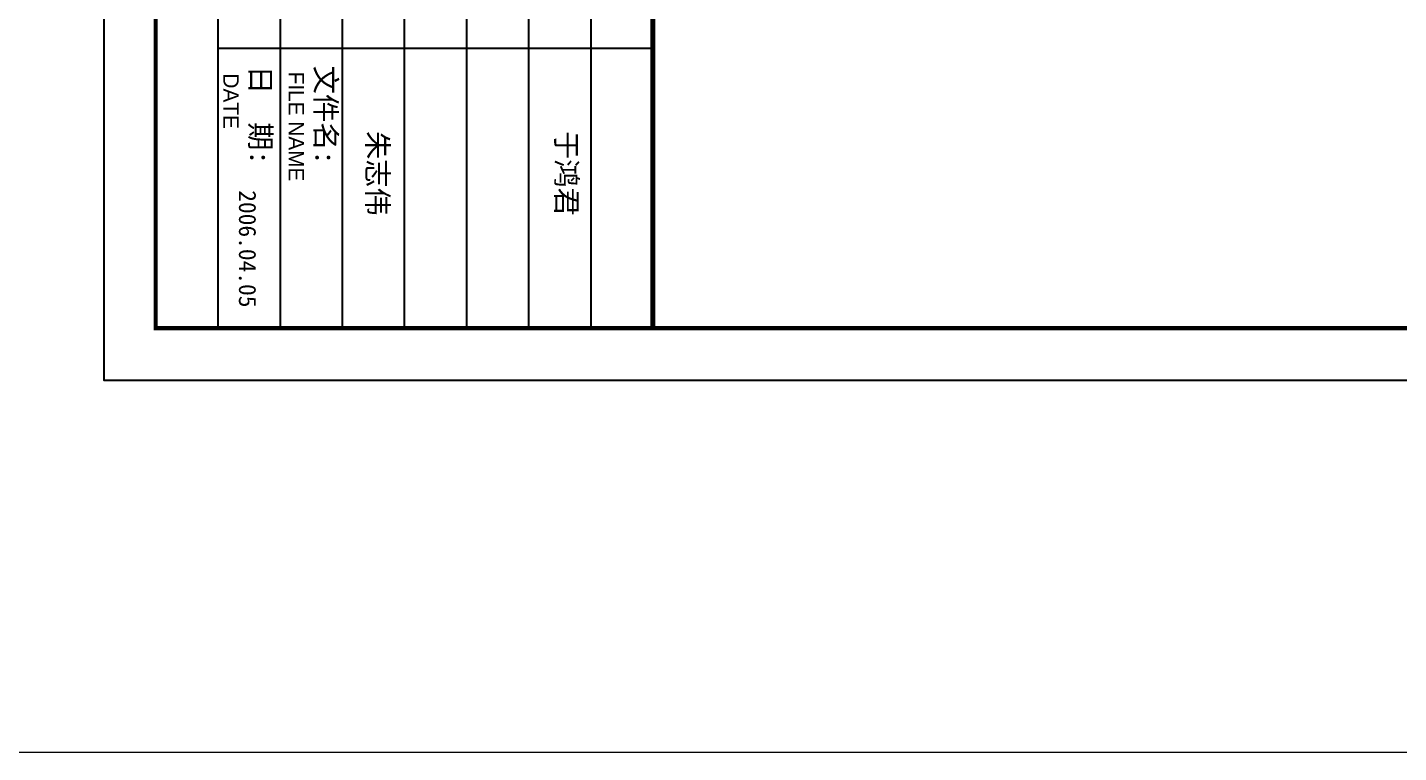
# Model space of a CAD drawing. Extents: x -220435 to 246757, y -381552 to -223577.
# Drawn here: x 122495 to 162275, y -381552 to -360524 of the extents above; entities that cross this region are included whole.
import ezdxf

# ---------------------------------------------------------------- set-up
doc = ezdxf.new("R2010")
doc.units = 0
doc.header["$LTSCALE"] = 1500
doc.header["$MEASUREMENT"] = 0
doc.layers.add('AXIS', color=7, linetype='CONTINUOUS')
doc.layers.add('我的', color=7, linetype='CONTINUOUS', lineweight=0)

msp = doc.modelspace()

# ---------------------------------------------------------------- linework, layer by layer
at = {"layer": 'AXIS', "color": 250}
for p, q in [((128020, -351221.7), (128020, -369245.9)), ((129822.9, -351221.7), (129822.9, -369245.9)), ((131625.8, -351221.7), (131625.8, -369245.9)), ((133428.8, -351221.7), (133428.8, -369245.9)), ((135231.7, -351221.7), (135231.7, -369245.9)), ((137034.6, -351221.7), (137034.6, -369245.9)), ((138837.5, -351221.7), (138837.5, -369245.9)), ((140640.4, -361133.8), (128020, -361133.8))]:
    msp.add_line(p, q, dxfattribs=at)
msp.add_lwpolyline([(211554.8, -253559.3), (124714.7, -253559.3), (124714.7, -370748.3), (211554.8, -370748.3)], close=True, dxfattribs=at)
at = {"layer": 'AXIS', "color": 0, "const_width": 150.2}
msp.add_lwpolyline([(140640.4, -255061.7), (140640.4, -369245.9)], dxfattribs=at)
at = {"layer": 'AXIS', "color": 0, "const_width": 120.2}
msp.add_lwpolyline([(210052.3, -255061.7), (126217.1, -255061.7), (126217.1, -369245.9), (210052.3, -369245.9)], close=True, dxfattribs=at)
at = {"layer": '我的', "linetype": 'ByBlock', "lineweight": 20}
msp.add_lwpolyline([(-220435.3, -223577.2), (246757, -223577.2), (246757, -381551.9), (-220435.3, -381551.9)], close=True, dxfattribs=at)

# ---------------------------------------------------------------- texts
at = {"layer": 'AXIS', "color": 250, "attachment_point": 1, "rotation": 270}
for s, insert, char_height, width in [('\\fￋￎￌ￥|b0|i0|c134|p2;\\C5;DATE', (128626.7, -361858.3), 450.727, 9382.602), ('{\\fSimHei|b0|i0|c134|p2;\\C5;日  期:}', (129558.8, -361633.1), 600.969, 5551.563), ('\\fￋￎￌ￥|b0|i0|c134|p2;\\C5;FILE NAME', (130521, -361806.5), 450.727, 9382.602), ('{\\fSimHei|b0|i0|c134|p2;\\C5;文件名:}', (131453, -361633.1), 600.969, 5551.563), ('{\\fSimHei|b0|i0|c134|p2;\\C5;朱志伟}', (132954.9, -363526.4), 600.969, 5551.563), ('{\\fSimHei|b0|i0|c134|p2;\\C5;于鸿君}', (138437, -363526.4), 600.969, 5551.563), ('{\\fSimHei|b0|i0|c134|p2;\\C5;2006.04.05}', (129131.6, -365244.8), 500, 5551.563)]:
    msp.add_mtext(s, dxfattribs=dict(at, insert=insert, char_height=char_height, width=width))

doc.saveas('drawing.dxf')
